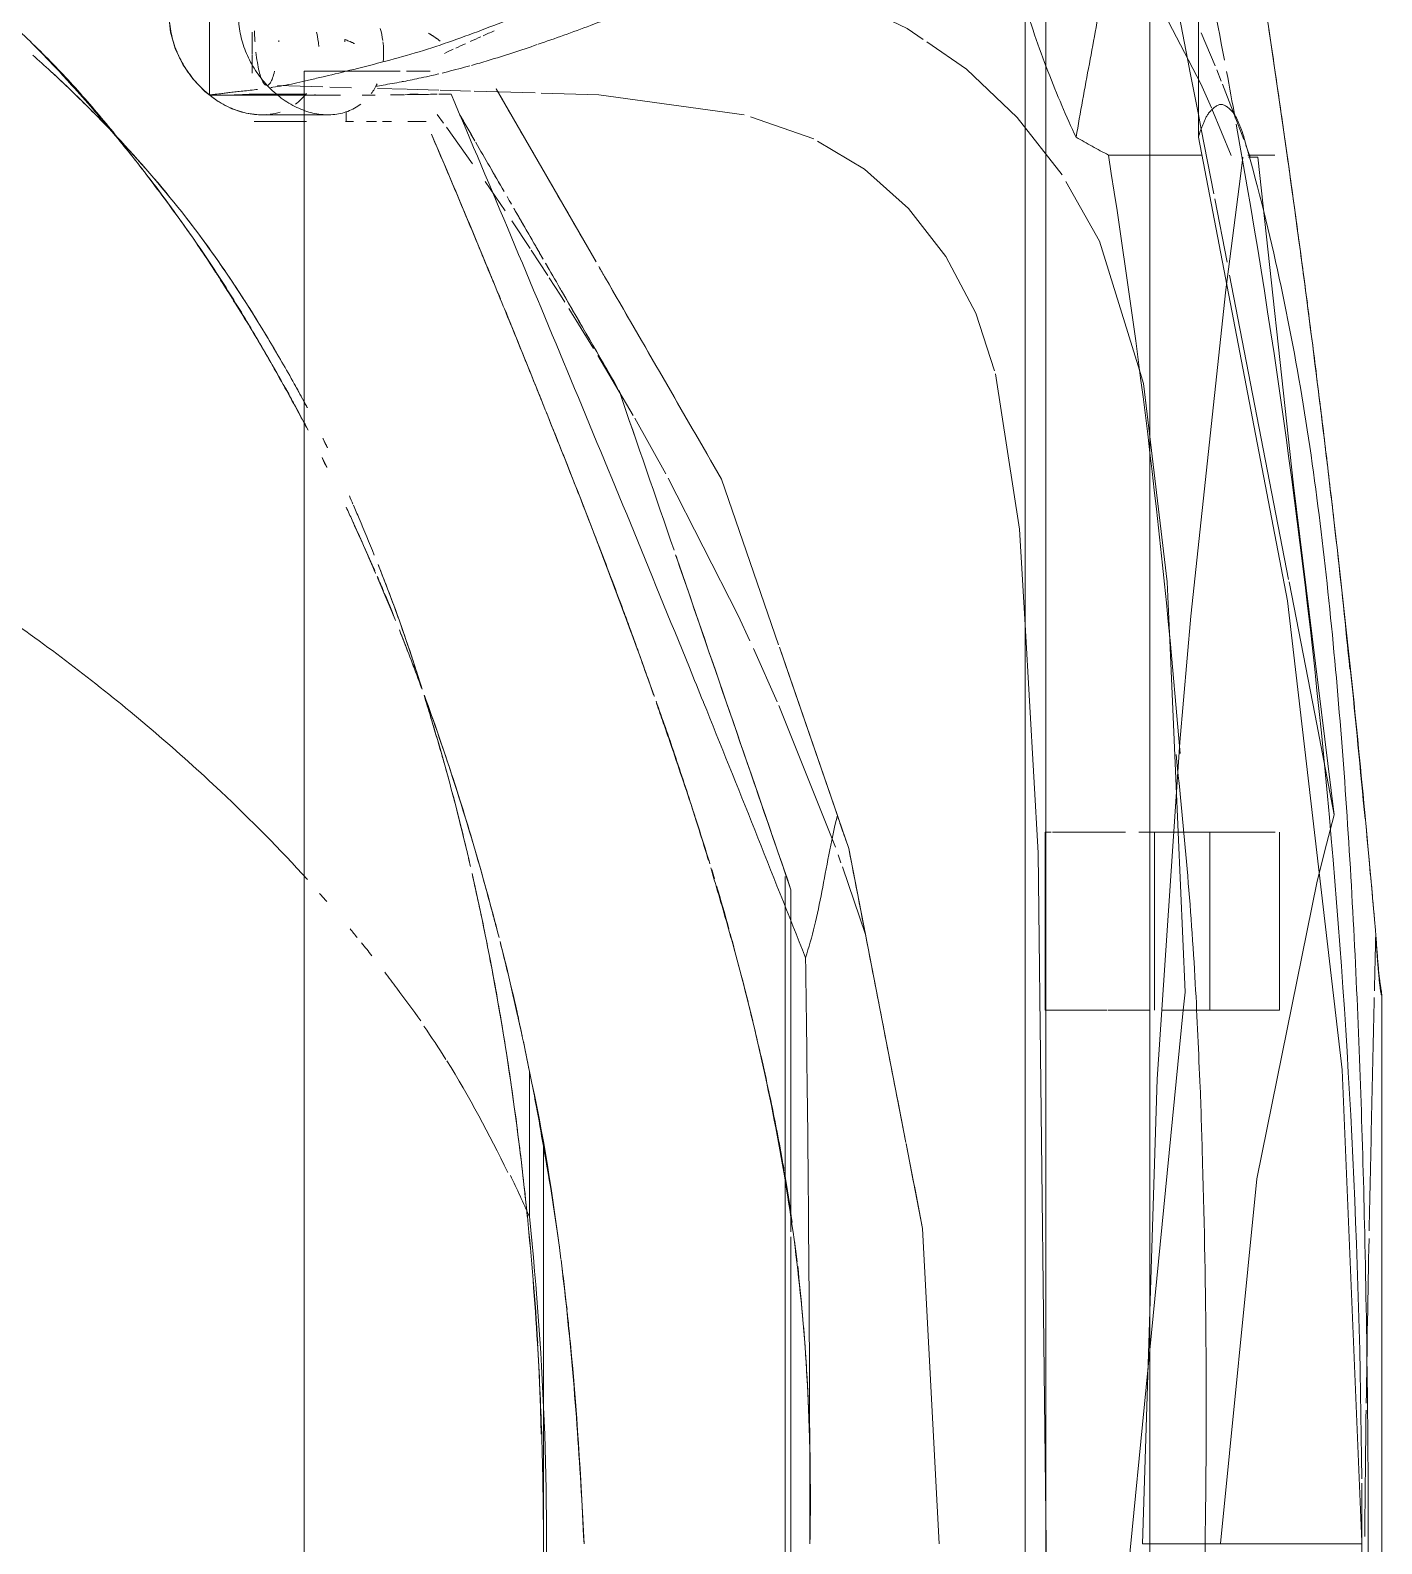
# Model space of a CAD drawing. Header units: inches. Extents: x -326 to 986, y -79 to 1436.
# Drawn here: x 65.45 to 73.04, y 947.75 to 956.26 of the extents above; entities that cross this region are included whole.
import ezdxf

# ---------------------------------------------------------------- set-up
doc = ezdxf.new("R2010")
doc.units = ezdxf.units.IN
doc.header["$LTSCALE"] = 48
doc.header["$MEASUREMENT"] = 0
doc.layers.add('I-FURN', color=47, linetype='Continuous', lineweight=9)

# ---------------------------------------------------------------- blocks, each defined once
blk = doc.blocks.new('Allsteel Seating 19 Work Chair - Allsteel Seating 19 Work Chair-7710503-Level XX  POWER _ SIGNAL NEW')
at = {"layer": 'I-FURN'}
for p, q in [((8.798, -4.753), (8.1453, -4.753)), ((8.143, -4.7922), (8.143, -5.4827)), ((7.9953, -5.0965), (7.9953, -5.0052)), ((7.9953, -5.0052), (7.9953, -5.2995)), ((8.1502, -5.2993), (8.1502, -5.0015)), ((8.37, -4.9935), (8.2682, -4.9935)), ((8.4977, -4.9935), (8.3753, -4.9935)), ((7.9953, -5.2416), (7.9953, -5.1202)), ((8.1974, -5.1357), (8.1903, -5.3896)), ((8.2796, -5.2864), (-8.2796, -5.2864)), ((8.1891, -5.4299), (8.1857, -5.5518)), ((7.9953, -5.5181), (7.9953, -5.5626)), ((8.051, -5.5217), (7.9953, -5.5217)), ((8.4573, -5.5144), (8.4435, -5.5144)), ((7.9953, -5.6927), (7.9953, -5.6351)), ((7.9953, -5.6351), (7.9953, -5.6927)), ((8.1816, -5.6975), (8.177, -5.8603)), ((7.9953, -5.7259), (7.9953, -5.7761)), ((7.9953, -5.7761), (7.9953, -5.7294)), ((7.9953, -5.9708), (7.9953, -5.8676)), ((7.9953, -5.8676), (7.9953, -5.9708)), ((8.177, -5.8637), (8.1719, -6.0428)), ((8.2796, -5.9933), (8.2796, -5.8615)), ((8.1502, -5.9256), (8.1502, -5.8794)), ((8.0354, -6.0334), (7.9858, -6.0695)), ((7.9644, -6.085), (7.7588, -6.2316)), ((8.1717, -6.0503), (8.167, -6.2196)), ((8.1664, -6.2402), (8.1567, -6.5838)), ((8.1787, -6.3653), (7.2065, -6.9267)), ((7.6579, -6.3021), (7.4934, -6.4149)), ((7.4371, -6.453), (7.2815, -6.5566)), ((1.839, -6.5516), (2.6557, -6.5516)), ((0.6139, -6.6301), (-0.6143, -6.6301)), ((2.156, -6.6301), (0.6143, -6.6301)), ((2.235, -6.6301), (2.156, -6.6301)), ((7.2728, -6.5623), (7.1293, -6.6558)), ((7.1174, -6.6635), (7.0189, -6.7265)), ((6.9449, -6.7732), (6.72, -6.9121)), ((7.0189, -6.7265), (6.9811, -6.7504)), ((6.6798, -6.9365), (6.3432, -7.1347)), ((7.1808, -6.9415), (7.1158, -6.979)), ((7.1098, -6.9825), (5.9857, -7.6314)), ((6.3271, -7.1439), (6.0144, -7.3185)), ((5.9906, -7.3314), (5.2177, -7.7247)), ((5.9857, -7.6314), (5.0529, -7.9526)), ((5.9857, -7.6314), (5.0533, -7.9525)), ((5.2177, -7.7247), (5.0769, -7.7908)), ((5.0332, -7.811), (4.7334, -7.9449)), ((8.0219, -7.7941), (7.8988, -8.1504)), ((1.9187, -7.9894), (-1.9193, -7.9894)), ((3.7517, -7.9894), (1.9187, -7.9894)), ((3.6768, -8.0218), (3.7708, -7.9894)), ((4.7135, -7.9535), (3.9154, -8.2716)), ((5.0397, -7.9572), (4.0937, -8.2829)), ((1.7253, -8.0218), (-1.7259, -8.0218)), ((3.6768, -8.0218), (1.7544, -8.0218)), ((3.8052, -8.3113), (3.4252, -8.4406)), ((3.8737, -8.2867), (3.8283, -8.303)), ((3.4252, -8.4406), (2.2551, -8.668)), ((2.2492, -8.6692), (1.7728, -8.7618)), ((1.7728, -8.7618), (0, -8.8555)), ((0, -8.8555), (1.7728, -8.7618)), ((-8.6497, -9.3377), (8.6497, -9.3377)), ((8.3129, -9.4546), (-8.3129, -9.4546)), ((4, -9.4504), (3, -9.4504)), ((3, -9.5162), (3, -9.4504)), ((3, -9.5007), (3, -9.524)), ((3, -9.795), (3, -9.5162)), ((4, -9.4504), (4, -9.4848)), ((4, -9.492), (4, -9.5748)), ((4, -9.524), (4, -9.5007)), ((9.5766, -9.4546), (8.3129, -9.4546)), ((3, -9.5856), (3, -9.6357)), ((4, -9.6357), (4, -9.5699)), ((4, -9.5748), (4, -9.8027)), ((4, -9.7075), (4, -9.6448)), ((3, -9.7173), (3, -9.7971)), ((4, -9.8024), (4, -9.7305)), ((3, -9.9783), (3, -9.8027)), ((3, -9.8431), (3, -9.9027)), ((4, -9.8027), (4, -9.9027)), ((7.8072, -10.3316), (7.8072, -9.8063)), ((3, -9.9114), (3, -10.0414)), ((6.1212, -10.039), (-6.1212, -10.039)), ((0, -9.9971), (0, -10.3494)), ((3, -10.0404), (3, -9.9783)), ((4, -10.0316), (4, -9.9783)), ((4, -9.9783), (4, -10.0663)), ((8.755, -10.039), (6.1212, -10.039)), ((8.2074, -10.325), (8.78, -10.0275)), ((3, -10.0663), (4, -10.0663)), ((3, -10.1089), (3, -10.215)), ((3, -10.3), (3, -10.1089)), ((4, -10.0663), (4, -10.2358)), ((4, -10.1615), (4, -10.0779)), ((5.0364, -10.1526), (4, -10.1979)), ((4, -10.2358), (4, -10.1877)), ((4.5072, -10.2077), (5.214, -10.2695)), ((8.7825, -10.167), (8.2898, -10.2626)), ((3, -10.2338), (3, -10.3)), ((4, -10.2358), (4, -10.7438)), ((4, -10.3773), (4, -10.2358)), ((5.214, -10.2695), (7.05, -10.4668)), ((8.2886, -10.2628), (8.0351, -10.312)), ((0, -11.2317), (0, -10.3494)), ((0, -10.3494), (0, -10.4364)), ((3, -10.3), (3, -10.3773)), ((3, -10.7679), (3, -10.3)), ((3, -10.3773), (3, -10.7679)), ((4, -10.3773), (3, -10.3773)), ((7.9526, -10.328), (7.589, -10.3986)), ((9.083, -10.3121), (7.9083, -10.3121)), ((8.0351, -10.312), (7.9526, -10.328)), ((8.072, -10.3856), (8.2074, -10.325)), ((8.4948, -10.3273), (8.3086, -10.4058)), ((4, -10.7438), (4, -10.4118)), ((7.5605, -10.4041), (7.2058, -10.473)), ((7.8038, -10.4963), (8.0675, -10.3876)), ((8.2055, -10.4477), (8.1336, -10.4762)), ((8.2863, -10.415), (8.2233, -10.4406)), ((7.1327, -10.4872), (5.4211, -10.8194)), ((7.05, -10.4668), (7.6892, -10.5482)), ((7.6892, -10.5482), (7.7949, -10.5623)), ((8.1336, -10.4762), (7.8954, -10.5671)), ((7.8619, -10.5794), (7.7949, -10.6038)), ((7.7949, -10.6469), (7.7949, -10.5932)), ((7.7949, -10.6038), (7.7949, -10.6469)), ((7.8072, -10.7413), (7.8072, -10.5905)), ((4, -10.7679), (3, -10.7679)), ((5.4081, -10.8219), (4.6559, -10.9679)), ((4.6559, -10.9679), (4.0972, -11.0763)), ((3.9328, -11.0326), (3.7252, -10.9796)), ((4.0972, -11.0763), (3.9328, -11.0326)), ((-3.0891, -11.3425), (3.0891, -11.3425))]:
    blk.add_line(p, q, dxfattribs=at)
at = {"layer": 'I-FURN', "flags": 128}
for points in [[(8.0333, -5.0438), (8.0334, -5.0352), (8.0427, -4.9586), (8.0677, -4.8798), (8.1085, -4.8016), (8.1647, -4.727), (8.2349, -4.6597), (8.3164, -4.6032), (8.4055, -4.5607), (8.4979, -4.5344), (8.5889, -4.5253), (8.6741, -4.5332), (8.7376, -4.5516), (8.7804, -4.5717), (8.8366, -4.6116), (8.8789, -4.658)], [(8.0333, -5.0462), (8.0333, -5.0912), (8.0333, -5.2785), (8.0333, -5.4191)], [(8.1558, -6.617), (8.1467, -6.942), (8.0338, -7.7595)], [(3, -10.2273), (-8.2088, -9.1275), (-8.4239, -8.8416), (-8.6057, -8.5002), (-8.7564, -8.0845), (-8.8333, -7.6336)], [(5.0401, -7.9571), (4.952, -7.9874), (3.9089, -8.3466)], [(7.886, -8.1717), (7.7282, -8.4344), (7.506, -8.6827), (7.2364, -8.8923), (6.9191, -9.0605), (6.5935, -9.1669)], [(8.6889, -8.3221), (8.5194, -8.6746), (8.4569, -8.7657)], [(3.9089, -8.3466), (3.6672, -8.3935), (3.4252, -8.4406)], [(8.4435, -8.7852), (8.2902, -9.0083), (8.0192, -9.2939), (7.696, -9.546)], [(6.5778, -9.172), (5.7036, -9.307), (5.1658, -9.3376)], [(5.1655, -9.3377), (3.8843, -9.4107), (-0.4905, -9.462)], [(7.6582, -9.5673), (7.3225, -9.757), (6.6229, -9.9735)], [(0, -9.9971), (2.6126, -10.0808), (4.5072, -10.2077)], [(6.6229, -9.9735), (6.5233, -10.0043), (5.4084, -10.1363), (5.0364, -10.1526)], [(4, -10.1979), (3.1014, -10.2372), (3, -10.2273)], [(7.9083, -10.3121), (5.301, -10.8134), (2.6638, -11.1205), (0.0111, -11.2318)], [(3.7252, -10.9796), (2.0516, -10.6403), (0.0011, -10.4365)], [(4.0972, -11.0763), (5.9518, -10.8476), (7.7949, -10.6469)]]:
    blk.add_lwpolyline(points, dxfattribs=at)
at = {"layer": 'I-FURN'}
for start_param, end_param in [(4.973043, 4.996838), (4.723683, 4.96151), (4.962619, 4.97096), (4.712731, 4.722932)]:
    blk.add_ellipse((0, 11.6548), major_axis=(32.3664, 0), ratio=0.707107, start_param=start_param, end_param=end_param, dxfattribs=at)
for points, knots in [([(-3.7361, -5.3005), (-3.906, -5.146), (-4.3046, -4.7534), (-4.882, -4.0774), (-5.4515, -3.2732), (-5.8639, -2.5659), (-6.1541, -1.9719), (-6.3462, -1.5153), (-6.5068, -1.0491), (-6.6799, -0.4152), (-6.8021, 0.4024), (-6.8214, 1.2316), (-6.7662, 1.8905), (-6.6966, 2.3826), (-6.6003, 2.8695), (-6.3638, 3.8355), (-6.0019, 4.9361), (-5.5148, 5.9937), (-5.2418, 6.5077), (-5.0763, 6.7965), (-4.9457, 7.0084), (-4.8098, 7.2172), (-4.6222, 7.4924), (-4.4209, 7.7562), (-4.202, 8.0047), (-3.9731, 8.2464), (-3.548, 8.6407), (-2.8664, 9.1191), (-1.6589, 9.6826), (-0.3313, 9.9167), (0.9954, 9.8001), (1.9603, 9.5417), (2.8661, 9.1194), (3.5488, 8.6402), (3.9739, 8.2455), (4.2028, 8.0038), (4.4215, 7.7554), (4.6223, 7.4924), (4.8093, 7.2179), (4.9903, 6.9403), (5.2019, 6.5835), (5.5133, 5.9961), (5.8619, 5.2409), (6.1509, 4.4615), (6.3504, 3.8303), (6.4818, 3.3522), (6.6003, 2.8699), (6.6964, 2.3837), (6.766, 1.8914), (6.8214, 1.232), (6.802, 0.403), (6.6805, -0.4133), (6.5063, -1.0504), (6.3448, -1.5189), (6.1539, -1.9727), (5.8653, -2.5628), (5.4539, -3.2695), (4.8839, -4.0754), (4.3042, -4.7529), (3.9052, -5.1484), (3.7339, -5.3037)], [-0.9476418, -0.9476418, -0.9476418, -0.9476418, -0.9318182, -0.9090909, -0.8863636, -0.8636364, -0.8522727, -0.8409091, -0.8295455, -0.8181818, -0.7954545, -0.7727273, -0.7613636, -0.75, -0.7386364, -0.7272727, -0.6818182, -0.6590909, -0.6477273, -0.6420455, -0.6363636, -0.6306818, -0.625, -0.6136364, -0.6079545, -0.6022727, -0.5909091, -0.5681818, -0.5454545, -0.5, -0.4772727, -0.4545455, -0.4318182, -0.4090909, -0.3977273, -0.3920455, -0.3863636, -0.375, -0.3693182, -0.3636364, -0.3522727, -0.3409091, -0.3181818, -0.2954545, -0.2840909, -0.2727273, -0.2613636, -0.25, -0.2386364, -0.2272727, -0.2045455, -0.1818182, -0.1704545, -0.1590909, -0.1477273, -0.1363636, -0.1136364, -0.0909091, -0.0681818, -0.0522578, -0.0522578, -0.0522578, -0.0522578]), ([(6.2771, -5.2977), (6.2974, -5.287), (6.4135, -5.225), (6.624, -5.1085), (6.9066, -4.9445), (7.1834, -4.7708), (7.4069, -4.6152), (7.5819, -4.4855), (7.7561, -4.355), (7.9701, -4.1871), (8.1758, -4.0099), (8.3336, -3.861), (8.4476, -3.7447), (8.5584, -3.6263), (8.703, -3.4683), (8.8764, -3.2662), (9.0703, -3.0116), (9.2175, -2.7838), (9.3258, -2.5941), (9.4285, -2.4041), (9.4993, -2.2592), (9.5438, -2.1615)], [0.1733716, 0.1733716, 0.1733716, 0.1733716, 0.1764706, 0.1911765, 0.2058824, 0.2205882, 0.2352941, 0.2426471, 0.25, 0.2647059, 0.2794118, 0.2867647, 0.2941176, 0.3014706, 0.3088235, 0.3235294, 0.3382353, 0.3529412, 0.3602941, 0.3676471, 0.3822722, 0.3822722, 0.3822722, 0.3822722]), ([(7.9941, -4.1522), (8.0925, -4.0572), (8.219, -3.9279), (8.3387, -3.7939), (8.3679, -3.7603)], [0.30530956, 0.30530956, 0.30530956, 0.30530956, 0.32, 0.32483446, 0.32483446, 0.32483446, 0.32483446]), ([(8.4415, -3.7496), (8.3947, -3.7964), (8.3202, -3.8687), (8.2435, -3.9397), (8.2156, -3.9651)], [0.68829881, 0.68829881, 0.68829881, 0.68829881, 0.69736842, 0.70248745, 0.70248745, 0.70248745, 0.70248745]), ([(8.2789, -3.8601), (8.2168, -3.928), (8.1232, -4.0256), (8.0258, -4.1215), (7.9944, -4.1518)], [0.68, 0.68, 0.68, 0.68, 0.69, 0.69468317, 0.69468317, 0.69468317, 0.69468317]), ([(8.2156, -3.9651), (8.1717, -4.0051), (8.0544, -4.1094), (7.8585, -4.2734), (7.672, -4.4205), (7.5601, -4.5038), (7.526, -4.5288)], [0.70248745, 0.70248745, 0.70248745, 0.70248745, 0.71052632, 0.72368421, 0.73684211, 0.74255806, 0.74255806, 0.74255806, 0.74255806]), ([(6.3861, -5.3032), (6.4314, -5.2793), (6.5585, -5.2102), (6.7647, -5.0905), (7.0839, -4.8939), (7.4651, -4.6264), (7.7873, -4.3485), (7.9586, -4.1865), (7.9941, -4.1522)], [0.23451512, 0.23451512, 0.23451512, 0.23451512, 0.24, 0.25, 0.26, 0.28, 0.3, 0.30530956, 0.30530956, 0.30530956, 0.30530956]), ([(7.9944, -4.1518), (7.9588, -4.1863), (7.7871, -4.349), (7.6072, -4.5039), (7.46, -4.6185)], [0.69468317, 0.69468317, 0.69468317, 0.69468317, 0.7, 0.71999862, 0.71999862, 0.71999862, 0.71999862]), ([(7.4352, -4.5942), (7.4208, -4.6044), (7.3267, -4.6706), (7.2257, -4.738), (7.1385, -4.7942), (7.1333, -4.7976)], [0.7476061, 0.7476061, 0.7476061, 0.7476061, 0.75, 0.76315789, 0.76398736, 0.76398736, 0.76398736, 0.76398736]), ([(7.4599, -4.6186), (7.3311, -4.7189), (7.0655, -4.908), (6.7446, -5.1027), (6.562, -5.2071), (6.5212, -5.2299)], [0.72, 0.72, 0.72, 0.72, 0.7375, 0.755, 0.76, 0.76, 0.76, 0.76]), ([(8.1497, -4.9935), (8.149, -4.9823), (8.1476, -4.9587), (8.1462, -4.9272), (8.1453, -4.9019), (8.1447, -4.883), (8.1443, -4.8676), (8.144, -4.8556), (8.1438, -4.8467), (8.1437, -4.8383), (8.1435, -4.8277), (8.1433, -4.8156), (8.1431, -4.8023), (8.143, -4.7901), (8.1431, -4.7788), (8.1433, -4.7689), (8.1438, -4.7606), (8.1445, -4.7547), (8.1451, -4.753), (8.1453, -4.753), (8.1453, -4.753)], [0, 0, 0, 0, 0.0277778, 0.0555556, 0.0694444, 0.0833333, 0.0972222, 0.1041667, 0.1111111, 0.1180556, 0.125, 0.1388889, 0.1527778, 0.1666667, 0.1805556, 0.1944444, 0.2083333, 0.2222222, 0.2361111, 0.2374304, 0.2374304, 0.2374304, 0.2374304]), ([(8.1455, -4.753), (8.1456, -4.7532), (8.1462, -4.7552), (8.1473, -4.7677), (8.15, -4.7964), (8.1534, -4.828), (8.1559, -4.8459), (8.1572, -4.8555)], [0.24030828, 0.24030828, 0.24030828, 0.24030828, 0.25, 0.27777778, 0.30555556, 0.31944444, 0.33333333, 0.33333333, 0.33333333, 0.33333333]), ([(7.1333, -4.7976), (7.0564, -4.847), (6.8959, -4.9471), (6.6759, -5.0789), (6.5328, -5.1603), (6.4743, -5.1928)], [0.76398736, 0.76398736, 0.76398736, 0.76398736, 0.77631579, 0.78947368, 0.79849232, 0.79849232, 0.79849232, 0.79849232]), ([(8.1572, -4.8555), (8.1585, -4.865), (8.1599, -4.8753), (8.1612, -4.8865), (8.1612, -4.8867)], [0.33333333, 0.33333333, 0.33333333, 0.33333333, 0.34722222, 0.34755437, 0.34755437, 0.34755437, 0.34755437]), ([(8.1612, -4.8867), (8.1625, -4.8974), (8.1662, -4.9322), (8.171, -4.9789), (8.1755, -5.0168), (8.1762, -5.0227)], [0.34755437, 0.34755437, 0.34755437, 0.34755437, 0.36111111, 0.38888889, 0.39396082, 0.39396082, 0.39396082, 0.39396082]), ([(8.3858, -5.0145), (8.3654, -5.0168), (8.3266, -5.0221), (8.2938, -5.0287), (8.2791, -5.0323)], [-0.8227067, -0.8227067, -0.8227067, -0.8227067, -0.7647059, -0.7058824, -0.7058824, -0.7058824, -0.7058824]), ([(8.1863, -5.098), (8.1869, -5.1017), (8.1903, -5.1243), (8.1974, -5.1675), (8.2055, -5.2082), (8.21, -5.2291)], [0.41388141, 0.41388141, 0.41388141, 0.41388141, 0.41666667, 0.43055556, 0.44444444, 0.44444444, 0.44444444, 0.44444444]), ([(6.4743, -5.1928), (6.4474, -5.2077), (6.3763, -5.2466), (6.3047, -5.2845), (6.26, -5.3076)], [0.79849232, 0.79849232, 0.79849232, 0.79849232, 0.80263158, 0.80941838, 0.80941838, 0.80941838, 0.80941838]), ([(6.5212, -5.2299), (6.4906, -5.247), (6.4457, -5.2717), (6.4005, -5.2958), (6.3862, -5.3034)], [0.760000108, 0.760000108, 0.760000108, 0.760000108, 0.76375, 0.765485107, 0.765485107, 0.765485107, 0.765485107]), ([(8.21, -5.2291), (8.2145, -5.2499), (8.2242, -5.2926), (8.2458, -5.3867), (8.2772, -5.5184), (8.3219, -5.6959), (8.3729, -5.8855), (8.4323, -6.0736), (8.5, -6.2587), (8.5605, -6.4144), (8.6102, -6.5432), (8.6476, -6.644), (8.6856, -6.7472), (8.7381, -6.8836), (8.806, -7.0541), (8.8759, -7.2247), (8.9322, -7.3629), (8.9744, -7.4682), (9.0168, -7.574), (9.0739, -7.7129), (9.1462, -7.8843), (9.234, -8.0876), (9.3224, -8.2912), (9.4113, -8.4944), (9.5303, -8.7579), (9.6206, -8.9475), (9.6811, -9.0687)], [0.4444444, 0.4444444, 0.4444444, 0.4444444, 0.4583333, 0.4722222, 0.5, 0.5277778, 0.5555556, 0.5833333, 0.6111111, 0.6388889, 0.6527778, 0.6666667, 0.6805556, 0.6944444, 0.7222222, 0.75, 0.7638889, 0.7777778, 0.7916667, 0.8055556, 0.8333333, 0.8611111, 0.8888889, 0.9166667, 0.9444444, 0.9994982, 0.9994982, 0.9994982, 0.9994982]), ([(8.1454, -5.3496), (8.1457, -5.3478), (8.1461, -5.3454), (8.1467, -5.3448), (8.147, -5.345)], [0.25, 0.25, 0.25, 0.25, 0.26041667, 0.27008173, 0.27008173, 0.27008173, 0.27008173]), ([(8.2796, -5.3107), (8.2796, -5.311), (8.2796, -5.3147), (8.2796, -5.32), (8.2796, -5.326)], [0.97309243, 0.97309243, 0.97309243, 0.97309243, 0.97558161, 1.00009143, 1.00009143, 1.00009143, 1.00009143]), ([(8.2796, -5.3436), (8.2796, -5.3419), (8.2796, -5.3353), (8.2796, -5.3289), (8.2796, -5.3244)], [0.70310245, 0.70310245, 0.70310245, 0.70310245, 0.70977468, 0.73010145, 0.73010145, 0.73010145, 0.73010145]), ([(6.2145, -5.3905), (6.2133, -5.3911), (6.1957, -5.3997), (6.1782, -5.4082), (6.1617, -5.4161)], [0.77235716, 0.77235716, 0.77235716, 0.77235716, 0.7725, 0.774450254, 0.774450254, 0.774450254, 0.774450254]), ([(8.2796, -5.4123), (8.2796, -5.4123), (8.2796, -5.4144), (8.2796, -5.4208), (8.2796, -5.4254)], [-0.86059364, -0.86059364, -0.86059364, -0.86059364, -0.82315976, -0.78317341, -0.78317341, -0.78317341, -0.78317341]), ([(8.2796, -5.4192), (8.2796, -5.4158), (8.2796, -5.4131), (8.2796, -5.4124), (8.2796, -5.4124)], [-0.91899686, -0.91899686, -0.91899686, -0.91899686, -0.87460724, -0.86466748, -0.86466748, -0.86466748, -0.86466748]), ([(8.2796, -5.4267), (8.2796, -5.4245), (8.2796, -5.4219), (8.2796, -5.4197), (8.2796, -5.4192)], [-0.94616155, -0.94616155, -0.94616155, -0.94616155, -0.92605473, -0.91899686, -0.91899686, -0.91899686, -0.91899686]), ([(8.2796, -5.4254), (8.2796, -5.4268), (8.2796, -5.4336), (8.2796, -5.4428), (8.2796, -5.4516)], [-0.78317341, -0.78317341, -0.78317341, -0.78317341, -0.77171227, -0.72884404, -0.72884404, -0.72884404, -0.72884404]), ([(8.2796, -5.4493), (8.2796, -5.4453), (8.2796, -5.4411), (8.2796, -5.4373), (8.2796, -5.4367)], [-1.00049092, -1.00049092, -1.00049092, -1.00049092, -0.97750221, -0.97332623, -0.97332623, -0.97332623, -0.97332623]), ([(5.736, -5.5639), (5.7422, -5.5611), (5.7725, -5.5473), (5.8028, -5.5333), (5.8269, -5.522)], [0.146144386, 0.146144386, 0.146144386, 0.146144386, 0.147058824, 0.150661083, 0.150661083, 0.150661083, 0.150661083]), ([(8.2796, -5.4516), (8.2796, -5.4534), (8.2796, -5.4592), (8.2796, -5.4656), (8.2796, -5.4704)], [-0.72884404, -0.72884404, -0.72884404, -0.72884404, -0.72026479, -0.70167935, -0.70167935, -0.70167935, -0.70167935]), ([(8.2796, -5.4867), (8.2796, -5.479), (8.2796, -5.472), (8.2796, -5.4658), (8.2796, -5.4655)], [-1.0548203, -1.0548203, -1.0548203, -1.0548203, -1.0289497, -1.02765561, -1.02765561, -1.02765561, -1.02765561]), ([(8.2796, -5.5144), (8.2796, -5.5138), (8.2796, -5.5034), (8.2796, -5.4943), (8.2796, -5.4867)], [-1.08198499, -1.08198499, -1.08198499, -1.08198499, -1.08039718, -1.0548203, -1.0548203, -1.0548203, -1.0548203]), ([(8.2796, -5.4934), (8.2796, -5.4952), (8.2796, -5.5038), (8.2796, -5.5132), (8.2796, -5.5212)], [-0.67451466, -0.67451466, -0.67451466, -0.67451466, -0.6688173, -0.64734997, -0.64734997, -0.64734997, -0.64734997]), ([(5.456, -5.6876), (5.4562, -5.6875), (5.5493, -5.6476), (5.6419, -5.6068), (5.7338, -5.5649)], [0.13231484, 0.13231484, 0.13231484, 0.13231484, 0.13235294, 0.14603392, 0.14603392, 0.14603392, 0.14603392]), ([(5.8385, -5.5625), (5.8137, -5.5731), (5.7206, -5.6129), (5.6271, -5.6516), (5.5582, -5.6795)], [0.78711644, 0.78711644, 0.78711644, 0.78711644, 0.79, 0.79795787, 0.79795787, 0.79795787, 0.79795787]), ([(5.5583, -5.6796), (5.6271, -5.6517), (5.7206, -5.6129), (5.8137, -5.5731), (5.8385, -5.5625)], [0.20204297, 0.20204297, 0.20204297, 0.20204297, 0.21, 0.2128842, 0.2128842, 0.2128842, 0.2128842]), ([(8.1445, -5.6847), (8.1444, -5.6792), (8.1441, -5.6538), (8.1439, -5.6299), (8.1437, -5.6118)], [0.0994206, 0.0994206, 0.0994206, 0.0994206, 0.10416667, 0.12175149, 0.12175149, 0.12175149, 0.12175149]), ([(8.2796, -5.5544), (8.2796, -5.5556), (8.2796, -5.5678), (8.2796, -5.5809), (8.2796, -5.5936)], [-0.62018528, -0.62018528, -0.62018528, -0.62018528, -0.61736982, -0.59302059, -0.59302059, -0.59302059, -0.59302059]), ([(8.4338, -5.5682), (8.4353, -5.565), (8.4407, -5.5529), (8.4447, -5.5437), (8.4475, -5.5373)], [-0.1936073, -0.1936073, -0.1936073, -0.1936073, -0.1666667, -0.0908544, -0.0908544, -0.0908544, -0.0908544]), ([(8.4478, -5.5368), (8.4441, -5.5453), (8.4396, -5.5554), (8.435, -5.5658), (8.4344, -5.5671)], [-0.62834497, -0.62834497, -0.62834497, -0.62834497, -0.58333333, -0.57671843, -0.57671843, -0.57671843, -0.57671843]), ([(5.5051, -5.7008), (5.4402, -5.7268), (5.2229, -5.8116), (4.9891, -5.8905), (4.8206, -5.9435), (4.8077, -5.9475)], [0.80000099, 0.80000099, 0.80000099, 0.80000099, 0.8075, 0.825, 0.82644225, 0.82644225, 0.82644225, 0.82644225]), ([(8.1937, -5.687), (8.1959, -5.7009), (8.2033, -5.7464), (8.2127, -5.7997), (8.2202, -5.8389), (8.2209, -5.8423)], [0.42782507, 0.42782507, 0.42782507, 0.42782507, 0.4375, 0.45833333, 0.4602775, 0.4602775, 0.4602775, 0.4602775]), ([(8.2796, -5.6945), (8.2796, -5.711), (8.2796, -5.7308), (8.2796, -5.7519), (8.2796, -5.7543)], [-0.53795469, -0.53795469, -0.53795469, -0.53795469, -0.51447485, -0.51152653, -0.51152653, -0.51152653, -0.51152653]), ([(3.2132, -5.7382), (3.1832, -5.7611), (3.0925, -5.8291), (3.0015, -5.8968), (2.9398, -5.9405)], [-0.036691635, -0.036691635, -0.036691635, -0.036691635, -0.034090909, -0.028894462, -0.028894462, -0.028894462, -0.028894462]), ([(4.8077, -5.9475), (4.865, -5.9295), (5.0111, -5.8827), (5.2444, -5.8025), (5.4185, -5.7355), (5.5052, -5.7009)], [0.17355886, 0.17355886, 0.17355886, 0.17355886, 0.18, 0.19, 0.2, 0.2, 0.2, 0.2]), ([(5.3447, -5.7361), (5.2967, -5.7564), (5.2452, -5.7776), (5.1937, -5.7984), (5.1905, -5.7997)], [0.854816561, 0.854816561, 0.854816561, 0.854816561, 0.861842105, 0.862308416, 0.862308416, 0.862308416, 0.862308416]), ([(8.1467, -5.8473), (8.1465, -5.8394), (8.1462, -5.8128), (8.1458, -5.7873), (8.1456, -5.7699)], [0.05678173, 0.05678173, 0.05678173, 0.05678173, 0.0625, 0.0760828, 0.0760828, 0.0760828, 0.0760828]), ([(8.3346, -5.73), (8.3613, -5.7327), (8.3976, -5.7332), (8.4345, -5.7295), (8.4434, -5.7283)], [-0.77409164, -0.77409164, -0.77409164, -0.77409164, -0.71428571, -0.69558186, -0.69558186, -0.69558186, -0.69558186]), ([(4.8037, -5.9489), (4.82, -5.9429), (4.9254, -5.9039), (5.0301, -5.8632), (5.1183, -5.8279)], [0.10059572, 0.10059572, 0.10059572, 0.10059572, 0.10294118, 0.11580329, 0.11580329, 0.11580329, 0.11580329]), ([(8.1492, -6.0334), (8.1491, -6.0249), (8.1486, -5.9831), (8.1477, -5.9214), (8.147, -5.8712), (8.1467, -5.8514)], [0.01558678, 0.01558678, 0.01558678, 0.01558678, 0.02083333, 0.04166667, 0.05580109, 0.05580109, 0.05580109, 0.05580109]), ([(8.2212, -5.844), (8.2274, -5.8761), (8.238, -5.9282), (8.253, -5.9957), (8.2607, -6.0289), (8.264, -6.0426)], [0.46060085, 0.46060085, 0.46060085, 0.46060085, 0.47916667, 0.48958333, 0.49672254, 0.49672254, 0.49672254, 0.49672254]), ([(3.4085, -6.3812), (3.5811, -6.3369), (3.9625, -6.2313), (4.4147, -6.0874), (4.6941, -5.9889), (4.7681, -5.9619)], [0.03473167, 0.03473167, 0.03473167, 0.03473167, 0.05882353, 0.08823529, 0.09888772, 0.09888772, 0.09888772, 0.09888772]), ([(3.8083, -6.2203), (3.8398, -6.213), (4.053, -6.1631), (4.3347, -6.0897), (4.5828, -6.0164), (4.6517, -5.9956)], [0.1365394, 0.1365394, 0.1365394, 0.1365394, 0.14, 0.16, 0.16772676, 0.16772676, 0.16772676, 0.16772676]), ([(4.7345, -5.973), (4.6839, -5.9912), (4.5642, -6.0339), (4.3804, -6.0973), (4.2467, -6.1407), (4.1826, -6.161)], [0.88420719, 0.88420719, 0.88420719, 0.88420719, 0.89144737, 0.90131579, 0.91036887, 0.91036887, 0.91036887, 0.91036887]), ([(4.6516, -5.9955), (4.6385, -5.9994), (4.5695, -6.0202), (4.5004, -6.0406), (4.4444, -6.0567)], [0.83227862, 0.83227862, 0.83227862, 0.83227862, 0.83375, 0.84, 0.84, 0.84, 0.84]), ([(4.6517, -5.9956), (4.672, -5.9894), (4.7115, -5.9774), (4.7509, -5.9652), (4.7701, -5.9592)], [0.167726758, 0.167726758, 0.167726758, 0.167726758, 0.17, 0.172150814, 0.172150814, 0.172150814, 0.172150814]), ([(6.9981, -6.3891), (7.0628, -6.3626), (7.3697, -6.2364), (7.6794, -6.1057), (7.925, -6.0008)], [0.8755435, 0.8755435, 0.8755435, 0.8755435, 0.9, 0.9912949, 0.9912949, 0.9912949, 0.9912949]), ([(8.4927, -5.9843), (8.483, -5.9996), (8.4723, -6.0159), (8.4615, -6.0323), (8.4611, -6.0329)], [0.78119792, 0.78119792, 0.78119792, 0.78119792, 0.8125, 0.81358358, 0.81358358, 0.81358358, 0.81358358]), ([(4.4444, -6.0567), (4.422, -6.0632), (4.2425, -6.1143), (4.0304, -6.1686), (3.8398, -6.2129), (3.8083, -6.2202)], [0.84000127, 0.84000127, 0.84000127, 0.84000127, 0.8425, 0.86, 0.86346177, 0.86346177, 0.86346177, 0.86346177]), ([(4.7311, -7.5298), (4.7961, -7.5035), (5.4031, -7.2575), (6.5469, -6.7859), (7.6175, -6.3372), (8.1502, -6.1113)], [0.293396, 0.293396, 0.293396, 0.293396, 0.3333333, 0.6666667, 1, 1, 1, 1]), ([(8.2685, -6.0614), (8.2734, -6.0815), (8.2835, -6.1223), (8.2973, -6.1745), (8.306, -6.2062), (8.3088, -6.2162)], [0.5, 0.5, 0.5, 0.5, 0.51041667, 0.52083333, 0.52556449, 0.52556449, 0.52556449, 0.52556449]), ([(4.1825, -6.1608), (4.1068, -6.1847), (4.0199, -6.2111), (3.9326, -6.2366), (3.9216, -6.2398)], [0.91036887, 0.91036887, 0.91036887, 0.91036887, 0.92105263, 0.92259979, 0.92259979, 0.92259979, 0.92259979]), ([(7.627, -6.1269), (7.5264, -6.1692), (7.3158, -6.2574), (6.9996, -6.388), (6.7842, -6.4757), (6.6784, -6.5186)], [0.0456912, 0.0456912, 0.0456912, 0.0456912, 0.0833333, 0.125, 0.1660965, 0.1660965, 0.1660965, 0.1660965]), ([(1.8402, -6.5399), (1.976, -6.5263), (2.4841, -6.4694), (3.1275, -6.3669), (3.6306, -6.2607), (3.7676, -6.2296)], [0.06543631, 0.06543631, 0.06543631, 0.06543631, 0.08, 0.12, 0.13504891, 0.13504891, 0.13504891, 0.13504891]), ([(3.7676, -6.2294), (3.6533, -6.2553), (3.5158, -6.2846), (3.378, -6.3122), (3.3551, -6.3168)], [0.86495225, 0.86495225, 0.86495225, 0.86495225, 0.8775, 0.88, 0.88, 0.88, 0.88]), ([(8.3114, -6.2254), (8.32, -6.2564), (8.3422, -6.3328), (8.3813, -6.457), (8.4125, -6.5495), (8.4283, -6.5956)], [0.52702769, 0.52702769, 0.52702769, 0.52702769, 0.54166667, 0.5625, 0.58268359, 0.58268359, 0.58268359, 0.58268359]), ([(8.4718, -6.2778), (8.4635, -6.2593), (8.4549, -6.2402), (8.4463, -6.2212), (8.446, -6.2206)], [-0.19145377, -0.19145377, -0.19145377, -0.19145377, -0.16666667, -0.16584802, -0.16584802, -0.16584802, -0.16584802]), ([(3.3551, -6.3168), (3.2176, -6.3441), (2.919, -6.3993), (2.5487, -6.4552), (2.3166, -6.4851), (2.2469, -6.4937)], [0.8800011, 0.8800011, 0.8800011, 0.8800011, 0.895, 0.9125, 0.92, 0.92, 0.92, 0.92]), ([(3.6779, -6.3086), (3.6289, -6.3221), (3.5548, -6.3418), (3.4806, -6.3616), (3.4557, -6.3682)], [0.93394955, 0.93394955, 0.93394955, 0.93394955, 0.94078947, 0.94425659, 0.94425659, 0.94425659, 0.94425659]), ([(3.3739, -6.389), (3.2837, -6.412), (3.1499, -6.4459), (3.0147, -6.4752), (2.9706, -6.4843)], [0.94803419, 0.94803419, 0.94803419, 0.94803419, 0.96052632, 0.96655916, 0.96655916, 0.96655916, 0.96655916]), ([(7.2227, -6.6286), (7.2526, -6.6113), (7.3489, -6.5557), (7.4449, -6.5003), (7.509, -6.4633)], [-0.5555227, -0.5555227, -0.5555227, -0.5555227, -0.5, -0.3757355, -0.3757355, -0.3757355, -0.3757355]), ([(0.6155, -6.6206), (0.7861, -6.6151), (1.1946, -6.596), (1.6021, -6.5637), (1.839, -6.54)], [0.0218228, 0.0218228, 0.0218228, 0.0218228, 0.04, 0.06539449, 0.06539449, 0.06539449, 0.06539449]), ([(2.2469, -6.4942), (2.1541, -6.5058), (2.0186, -6.5214), (1.8829, -6.5363), (1.8404, -6.5409)], [0.92000076, 0.92000076, 0.92000076, 0.92000076, 0.93, 0.93456431, 0.93456431, 0.93456431, 0.93456431]), ([(6.674, -6.5204), (6.5668, -6.5638), (6.3548, -6.6493), (6.0433, -6.7737), (5.7324, -6.8954), (5.416, -7.0149), (5.0931, -7.1347), (4.8754, -7.2143), (4.7654, -7.2536), (4.7643, -7.2541)], [0.1666667, 0.1666667, 0.1666667, 0.1666667, 0.2083333, 0.25, 0.2916667, 0.3333333, 0.375, 0.4166667, 0.4171006, 0.4171006, 0.4171006, 0.4171006]), ([(1.1269, -6.597), (1.08, -6.5998), (0.9097, -6.6097), (0.739, -6.6146), (0.6152, -6.6173)], [0.96000037, 0.96000037, 0.96000037, 0.96000037, 0.965, 0.9781774, 0.9781774, 0.9781774, 0.9781774]), ([(8.4299, -6.6), (8.4463, -6.6476), (8.4801, -6.744), (8.5306, -6.8813), (8.564, -6.9691), (8.5785, -7.0064)], [0.58333333, 0.58333333, 0.58333333, 0.58333333, 0.60416667, 0.625, 0.64045459, 0.64045459, 0.64045459, 0.64045459]), ([(0, -6.8586), (0.4475, -6.837), (0.9685, -6.8013), (1.4861, -6.7426), (1.5615, -6.7335)], [0, 0, 0, 0, 0.5, 0.5853103, 0.5853103, 0.5853103, 0.5853103]), ([(1.24, -6.7705), (1.2016, -6.7745), (0.791, -6.8154), (0.3774, -6.8419), (0, -6.8586)], [0.4484484, 0.4484484, 0.4484484, 0.4484484, 0.5, 1, 1, 1, 1]), ([(5.1512, -7.1147), (5.1831, -7.1031), (5.343, -7.0443), (5.6383, -6.932), (5.904, -6.8277), (6.0419, -6.7731)], [0.6375579, 0.6375579, 0.6375579, 0.6375579, 0.65, 0.7, 0.7534853, 0.7534853, 0.7534853, 0.7534853]), ([(4.7727, -7.2499), (4.8025, -7.2394), (4.9289, -7.195), (5.055, -7.1498), (5.1512, -7.1147)], [0.58844755, 0.58844755, 0.58844755, 0.58844755, 0.6, 0.63755785, 0.63755785, 0.63755785, 0.63755785]), ([(3.8217, -7.5667), (3.9112, -7.5392), (4.1296, -7.4698), (4.3937, -7.3808), (4.5693, -7.3205), (4.6161, -7.3044)], [0.4654861, 0.4654861, 0.4654861, 0.4654861, 0.5, 0.55, 0.5681726, 0.5681726, 0.5681726, 0.5681726]), ([(4.7362, -7.2641), (4.6378, -7.2992), (4.4296, -7.372), (4.1314, -7.4693), (3.9305, -7.5314), (3.8405, -7.5586)], [0.420682, 0.420682, 0.420682, 0.420682, 0.4583333, 0.5, 0.5334617, 0.5334617, 0.5334617, 0.5334617]), ([(3.7708, -7.9894), (4.0739, -7.8851), (4.6702, -7.6797), (5.2667, -7.4744), (5.559, -7.3737)], [-1, -1, -1, -1, -0.6666667, -0.3429696, -0.3429696, -0.3429696, -0.3429696]), ([(3.8003, -7.5707), (3.7916, -7.5733), (3.6707, -7.6096), (3.4362, -7.6782), (3.0963, -7.77), (2.644, -7.8775), (2.0898, -7.9882), (1.4154, -8.0821), (0.7158, -8.1297), (0.2405, -8.1335), (0, -8.1282)], [0.5384449, 0.5384449, 0.5384449, 0.5384449, 0.5416667, 0.5833333, 0.625, 0.6666667, 0.75, 0.8333333, 0.9166667, 1, 1, 1, 1]), ([(3.0856, -7.7703), (3.1601, -7.7517), (3.2755, -7.722), (3.3905, -7.6911), (3.4312, -7.6799)], [0.37175731, 0.37175731, 0.37175731, 0.37175731, 0.4, 0.4155663, 0.4155663, 0.4155663, 0.4155663]), ([(2.1595, -7.9729), (2.2788, -7.9517), (2.5313, -7.9019), (2.8387, -7.8312), (3.0282, -7.7847), (3.0856, -7.7703)], [0.2558111, 0.2558111, 0.2558111, 0.2558111, 0.3, 0.35, 0.3717573, 0.3717573, 0.3717573, 0.3717573]), ([(2.0983, -7.9836), (2.103, -7.9828), (2.1234, -7.9793), (2.1438, -7.9757), (2.1595, -7.9729)], [0.248267268, 0.248267268, 0.248267268, 0.248267268, 0.25, 0.255811075, 0.255811075, 0.255811075, 0.255811075]), ([(0, -8.1282), (0.2919, -8.1343), (0.7237, -8.1282), (1.239, -8.0926), (1.4699, -8.0698), (1.5611, -8.0596)], [0, 0, 0, 0, 0.1, 0.15, 0.1829048, 0.1829048, 0.1829048, 0.1829048]), ([(2.491, -8.6222), (2.6107, -8.5989), (2.8503, -8.5523), (3.3268, -8.4597), (3.6772, -8.3916), (3.9089, -8.3466)], [-0.6666667, -0.6666667, -0.6666667, -0.6666667, -0.5, -0.3333333, 0, 0, 0, 0]), ([(9.6828, -9.072), (9.3287, -9.1433), (8.8345, -9.268), (8.2695, -9.465), (8.0219, -9.5699), (7.9073, -9.6243)], [-1, -1, -1, -1, -0.5, -0.25, 0, 0, 0, 0]), ([(2.5652, -10.3213), (2.7599, -10.3137), (3.3877, -10.2879), (4.0094, -10.2322), (4.4367, -10.1867)], [0.325668, 0.325668, 0.325668, 0.325668, 0.4, 0.5652484, 0.5652484, 0.5652484, 0.5652484]), ([(7.908, -10.312), (7.9205, -10.3155), (7.9391, -10.3214), (7.9602, -10.3294), (7.9721, -10.3343), (7.9809, -10.3382), (7.9898, -10.3421), (8.0019, -10.3474), (8.0171, -10.3543), (8.0314, -10.3621), (8.0413, -10.3689), (8.0475, -10.3738), (8.0544, -10.3802), (8.0625, -10.388), (8.0709, -10.3972), (8.0799, -10.4083), (8.0871, -10.4199), (8.0912, -10.4314), (8.0923, -10.4397), (8.0912, -10.448), (8.0871, -10.4596), (8.0799, -10.4714), (8.0709, -10.4826), (8.0637, -10.4906), (8.0569, -10.4975), (8.0509, -10.5032), (8.044, -10.5094), (8.0329, -10.5173), (8.0172, -10.5259), (8.0021, -10.5327), (7.99, -10.538), (7.9811, -10.5419), (7.9723, -10.5458), (7.9603, -10.5507), (7.9452, -10.5564), (7.9268, -10.5626), (7.9143, -10.5664), (7.908, -10.5681)], [0, 0, 0, 0, 0.083333, 0.125, 0.145833, 0.166667, 0.1875, 0.208333, 0.25, 0.291667, 0.3125, 0.328125, 0.34375, 0.375, 0.395833, 0.416667, 0.458333, 0.479167, 0.5, 0.520833, 0.541667, 0.583333, 0.604167, 0.625, 0.645833, 0.661458, 0.677083, 0.708333, 0.75, 0.791667, 0.8125, 0.833333, 0.854167, 0.875, 0.916667, 0.958333, 1, 1, 1, 1]), ([(7.908, -10.5681), (7.4136, -10.7091), (6.6637, -10.8729), (5.6413, -11.0126), (4.8678, -11.0907), (4.0916, -11.1508), (3.0515, -11.209), (2.2693, -11.2356), (1.746, -11.2471)], [0, 0, 0, 0, 0.25, 0.375, 0.5, 0.625, 0.75, 1, 1, 1, 1]), ([(3.1043, -11.337), (3.1029, -11.3372), (3.1003, -11.3376), (3.0957, -11.3385), (3.0894, -11.3399), (3.0832, -11.3422), (3.0892, -11.3429), (3.105, -11.3411), (3.121, -11.3387), (3.137, -11.3361), (3.1494, -11.3341), (3.1568, -11.333), (3.1642, -11.3319), (3.1743, -11.3304), (3.193, -11.3282), (3.231, -11.3243), (3.2972, -11.3189), (3.3702, -11.3138), (3.4201, -11.3101), (3.4476, -11.3078), (3.4642, -11.3063), (3.4772, -11.3051), (3.4903, -11.3039), (3.5132, -11.3018), (3.5462, -11.2988), (3.586, -11.2952), (3.6394, -11.2906), (3.7066, -11.2847), (3.7871, -11.2774), (3.8677, -11.2698), (3.9756, -11.2597), (4.0569, -11.2521), (4.1113, -11.2471)], [0.2, 0.2, 0.2, 0.2, 0.20625, 0.2125, 0.225, 0.25, 0.3, 0.325, 0.35, 0.375, 0.3875, 0.39375, 0.4, 0.4125, 0.425, 0.45, 0.5, 0.55, 0.575, 0.5875, 0.6, 0.60625, 0.6125, 0.625, 0.65, 0.675, 0.7, 0.75, 0.8, 0.85, 0.9, 1, 1, 1, 1]), ([(3.4295, -11.3093), (3.3864, -11.3116), (3.3083, -11.3164), (3.2305, -11.3226), (3.1803, -11.3275), (3.1486, -11.331), (3.1273, -11.3337), (3.1149, -11.3354), (3.1086, -11.3363), (3.1057, -11.3368), (3.1043, -11.337)], [0, 0, 0, 0, 0.05, 0.1, 0.125, 0.15, 0.175, 0.1875, 0.19375, 0.2, 0.2, 0.2, 0.2])]:
    blk.add_open_spline(points, degree=3, knots=knots, dxfattribs=at)
for points in [[(8.3679, -3.7603), (8.3386, -3.7939), (8.309, -3.8271), (8.279, -3.86)], [(7.526, -4.5288), (7.4983, -4.5491), (7.4703, -4.5692), (7.4423, -4.5892)], [(8.0345, -5.0751), (8.0321, -5.0451), (8.0348, -4.9829), (8.0617, -4.888), (8.1097, -4.796), (8.1767, -4.7118), (8.2592, -4.6394), (8.353, -4.5825), (8.4535, -4.5439), (8.5557, -4.5257), (8.6543, -4.5287), (8.7445, -4.5527), (8.8218, -4.5966), (8.8621, -4.6376), (8.8789, -4.6606)], [(8.8789, -5.0453), (8.8621, -5.023), (8.8218, -4.9833), (8.7445, -4.9407), (8.6543, -4.9175), (8.5557, -4.9146), (8.4535, -4.9322), (8.353, -4.9696), (8.2592, -5.0247), (8.1767, -5.0949), (8.1097, -5.1766), (8.0617, -5.2657), (8.0348, -5.3577), (8.0307, -5.4481), (8.0493, -5.5323), (8.0763, -5.5815), (8.0932, -5.6037)], [(8.1502, -5.0015), (8.1501, -4.9993), (8.15, -4.9956), (8.1498, -4.9939), (8.1497, -4.9935)], [(8.4521, -5.0084), (8.4491, -5.0086), (8.4461, -5.0088), (8.4432, -5.0091)], [(8.5065, -5.0054), (8.488, -5.0061), (8.4698, -5.0072), (8.4521, -5.0084)], [(8.0491, -5.1499), (8.0434, -5.1323), (8.0393, -5.114), (8.0367, -5.0951)], [(8.2008, -5.0691), (8.1985, -5.0736), (8.1985, -5.078), (8.2008, -5.0825)], [(8.2142, -5.056), (8.2075, -5.0603), (8.203, -5.0647), (8.2008, -5.0691)], [(8.2008, -5.0825), (8.203, -5.0869), (8.2075, -5.0913), (8.2142, -5.0956)], [(8.2406, -5.0436), (8.2297, -5.0476), (8.2209, -5.0517), (8.2142, -5.056)], [(8.2142, -5.0956), (8.2209, -5.0999), (8.2297, -5.104), (8.2406, -5.108)], [(8.2791, -5.0323), (8.2644, -5.0358), (8.2515, -5.0396), (8.2406, -5.0436)], [(8.2406, -5.108), (8.2515, -5.112), (8.2644, -5.1158), (8.2791, -5.1194)], [(8.4432, -5.1425), (8.4461, -5.1428), (8.4491, -5.143), (8.4521, -5.1432)], [(8.1531, -5.2977), (8.1301, -5.2802), (8.11, -5.2596), (8.0932, -5.2367)], [(8.2796, -5.2874), (8.2796, -5.2867), (8.2796, -5.2861), (8.2796, -5.2856)], [(8.2796, -5.2864), (8.2796, -5.2866), (8.2796, -5.2868), (8.2796, -5.2874)], [(8.2796, -5.2916), (8.2796, -5.2897), (8.2796, -5.2879), (8.2796, -5.2864)], [(8.2796, -5.2884), (8.2796, -5.2907), (8.2796, -5.293), (8.2796, -5.2987)], [(8.2796, -5.3103), (8.2796, -5.3017), (8.2796, -5.2941), (8.2796, -5.2884)], [(8.2796, -5.3007), (8.2796, -5.3036), (8.2796, -5.3064), (8.2796, -5.3105)], [(8.2796, -5.325), (8.2796, -5.3195), (8.2796, -5.3142), (8.2796, -5.3093)], [(8.2796, -5.3232), (8.2796, -5.3279), (8.2796, -5.3344), (8.2796, -5.3426)], [(8.2796, -5.3393), (8.2796, -5.3454), (8.2796, -5.3537), (8.2796, -5.3639)], [(8.2796, -5.3664), (8.2796, -5.358), (8.2796, -5.3506), (8.2796, -5.3437)], [(8.2796, -5.3605), (8.2796, -5.3685), (8.2796, -5.379), (8.2796, -5.3915)], [(8.4987, -5.3551), (8.4809, -5.3593), (8.4632, -5.3626), (8.4455, -5.365)], [(3.6566, -5.3719), (3.6414, -5.3854), (3.6262, -5.3988), (3.611, -5.4121)], [(6.1016, -5.3878), (6.0845, -5.3963), (6.0673, -5.4048), (6.0501, -5.4132)], [(6.0523, -5.4134), (6.0707, -5.4043), (6.0891, -5.395), (6.1074, -5.3858)], [(6.1618, -5.4161), (6.1794, -5.4077), (6.197, -5.3992), (6.2145, -5.3906)], [(8.2796, -5.3939), (8.2796, -5.3839), (8.2796, -5.3749), (8.2796, -5.3666)], [(8.2796, -5.4269), (8.2796, -5.4149), (8.2796, -5.4041), (8.2796, -5.3942)], [(8.2796, -5.4367), (8.2796, -5.4329), (8.2796, -5.4296), (8.2796, -5.4267)], [(8.2796, -5.4659), (8.2796, -5.4518), (8.2796, -5.439), (8.2796, -5.4272)], [(8.4434, -5.3653), (8.4345, -5.3665), (8.4257, -5.3673), (8.417, -5.368)], [(8.143, -5.49), (8.143, -5.4875), (8.143, -5.4851), (8.143, -5.4827)], [(8.2796, -5.4655), (8.2796, -5.4593), (8.2796, -5.454), (8.2796, -5.4493)], [(8.2796, -5.4704), (8.2796, -5.4773), (8.2796, -5.485), (8.2796, -5.4934)], [(8.2796, -5.5212), (8.2796, -5.5313), (8.2796, -5.5424), (8.2796, -5.5544)], [(8.4569, -5.5154), (8.454, -5.5224), (8.4509, -5.5295), (8.4478, -5.5368)], [(8.4482, -5.5358), (8.4518, -5.5275), (8.4548, -5.5204), (8.4573, -5.5144)], [(3.378, -5.6082), (3.3541, -5.6276), (3.33, -5.6468), (3.3058, -5.6658)], [(3.4571, -5.5433), (3.4409, -5.5568), (3.4245, -5.5702), (3.4081, -5.5836)], [(5.7538, -5.5545), (5.7113, -5.5743), (5.6687, -5.5938), (5.6259, -5.6132)], [(5.8905, -5.5399), (5.8755, -5.5465), (5.8604, -5.553), (5.8453, -5.5595)], [(5.8453, -5.5595), (5.8604, -5.553), (5.8755, -5.5465), (5.8905, -5.5399)], [(8.2796, -5.5787), (8.2796, -5.5738), (8.2796, -5.5691), (8.2796, -5.5644)], [(8.2796, -5.8239), (8.2796, -5.7246), (8.2796, -5.6452), (8.2796, -5.5809)], [(5.2136, -5.7893), (5.2849, -5.7601), (5.3558, -5.7304), (5.4266, -5.7002)], [(5.4381, -5.6963), (5.4103, -5.7083), (5.3825, -5.7202), (5.3547, -5.7319)], [(5.6043, -5.6229), (5.5599, -5.6429), (5.5154, -5.6626), (5.4708, -5.6821)], [(8.1531, -5.6628), (8.1701, -5.6755), (8.1886, -5.6865), (8.2085, -5.6959)], [(8.2796, -5.7722), (8.2796, -5.7888), (8.2796, -5.8062), (8.2796, -5.8243)], [(8.4522, -5.7272), (8.4742, -5.724), (8.4963, -5.7194), (8.5183, -5.7135)], [(5.1377, -5.8208), (5.048, -5.8564), (4.9578, -5.8908), (4.8672, -5.9244)], [(4.8672, -5.9244), (4.8484, -5.9314), (4.8295, -5.9383), (4.8107, -5.9452)], [(8.2796, -5.9038), (8.2796, -5.9319), (8.2796, -5.9617), (8.2796, -5.9933)], [(2.9102, -5.9584), (2.8485, -6.0008), (2.7867, -6.0429), (2.7232, -6.0823)], [(4.7701, -5.9592), (4.7306, -5.9715), (4.6911, -5.9835), (4.6516, -5.9955)], [(7.9249, -6.0008), (7.8251, -6.0433), (7.7258, -6.0853), (7.627, -6.1269)], [(8.4883, -5.9913), (8.4754, -6.0115), (8.4618, -6.0312), (8.4476, -6.0505)], [(2.715, -6.0874), (2.5141, -6.2148), (2.3023, -6.3243), (2.088, -6.43)], [(8.1502, -6.1113), (8.1499, -6.0879), (8.1496, -6.065), (8.1494, -6.0426)], [(8.402, -6.1239), (8.3943, -6.1072), (8.3867, -6.0906), (8.379, -6.0742)], [(8.0359, -6.1591), (7.9866, -6.1876), (7.9366, -6.2164), (7.886, -6.2456)], [(7.8879, -6.2445), (7.9381, -6.2156), (7.9873, -6.1871), (8.0361, -6.159)], [(8.433, -6.1918), (8.4247, -6.1737), (8.4165, -6.1558), (8.4083, -6.1381)], [(3.8979, -6.2467), (3.8248, -6.2679), (3.7514, -6.2883), (3.6779, -6.3084)], [(7.8788, -6.2498), (7.7887, -6.3018), (7.6965, -6.3551), (7.603, -6.409)], [(7.6032, -6.4089), (7.6984, -6.354), (7.7887, -6.3018), (7.878, -6.2503)], [(8.5054, -6.3529), (8.4963, -6.3326), (8.4873, -6.3123), (8.4783, -6.2921)], [(8.1789, -6.3652), (7.8585, -6.5502), (7.5365, -6.7361), (7.2074, -6.9261)], [(2.0706, -6.4449), (1.9943, -6.4818), (1.9171, -6.5173), (1.839, -6.5516)], [(2.8552, -6.5109), (3.0328, -6.4733), (3.2094, -6.4319), (3.385, -6.3872)], [(6.5388, -6.5752), (6.6729, -6.5213), (6.8074, -6.4673), (6.9429, -6.4121)], [(7.5075, -6.4642), (7.4139, -6.5182), (7.3193, -6.5729), (7.2228, -6.6286)], [(7.5303, -6.451), (7.5448, -6.4426), (7.5593, -6.4343), (7.5737, -6.426)], [(1.839, -6.5516), (1.4315, -6.5945), (0.6152, -6.6517), (-0.6157, -6.6517), (-1.4317, -6.5945), (-1.839, -6.5516)], [(1.8392, -6.5404), (1.6024, -6.5642), (1.365, -6.5857), (1.127, -6.5984)], [(1.5999, -6.7288), (1.9534, -6.6851), (2.3053, -6.6286), (2.6557, -6.5516)], [(2.6557, -6.5516), (2.718, -6.5394), (2.7802, -6.5268), (2.8422, -6.5137)], [(2.8229, -6.5184), (2.7726, -6.5291), (2.7221, -6.5391), (2.6715, -6.5488)], [(2.971, -6.4859), (2.9287, -6.4954), (2.8863, -6.5044), (2.8437, -6.513)], [(0.6139, -6.6206), (0.4096, -6.6273), (0.205, -6.6305), (0, -6.6301)], [(0, -6.6301), (0.205, -6.6305), (0.4096, -6.6273), (0.614, -6.6207)], [(2.235, -6.6301), (2.0339, -6.6675), (1.832, -6.6987), (1.6295, -6.7252)], [(2.4631, -6.5901), (2.3872, -6.6041), (2.3112, -6.6174), (2.235, -6.6301)], [(2.6083, -6.5624), (2.56, -6.5719), (2.5115, -6.5808), (2.4629, -6.5895)], [(6.4028, -6.6298), (6.448, -6.6117), (6.4933, -6.5936), (6.5386, -6.5754)], [(6.0415, -6.7736), (6.1474, -6.7317), (6.254, -6.6892), (6.3608, -6.6465)], [(7.0583, -6.7235), (7.1056, -6.6962), (7.1526, -6.6691), (7.1993, -6.6421)], [(7.1989, -6.6424), (7.1523, -6.6693), (7.1056, -6.6962), (7.0584, -6.7235)], [(1.2924, -6.7651), (1.2749, -6.7669), (1.2574, -6.7688), (1.24, -6.7706)], [(1.5969, -6.7294), (1.5036, -6.7414), (1.4103, -6.7528), (1.3168, -6.7631)], [(7.0348, -6.7371), (6.8587, -6.8388), (6.6798, -6.9421), (6.4974, -7.0473)], [(6.4975, -7.0473), (6.6828, -6.9403), (6.8639, -6.8357), (7.0414, -6.7333)], [(7.0583, -6.7235), (7.0505, -6.728), (7.0426, -6.7326), (7.0348, -6.7371)], [(7.0414, -6.7333), (7.047, -6.73), (7.0527, -6.7268), (7.0583, -6.7235)], [(7.1811, -6.9413), (7.1593, -6.9539), (7.1375, -6.9664), (7.1157, -6.9791)], [(5.5852, -7.3647), (5.8861, -7.2611), (6.1854, -7.158), (6.4835, -7.0554)], [(6.4835, -7.0554), (6.1852, -7.1581), (5.886, -7.2611), (5.5853, -7.3647)], [(7.1157, -6.9791), (6.7437, -7.1938), (6.367, -7.4113), (5.9857, -7.6314)], [(4.6161, -7.3043), (4.6522, -7.2919), (4.6882, -7.2794), (4.7243, -7.2668)], [(5.5532, -7.3757), (5.2417, -7.483), (4.6154, -7.6986), (3.99, -7.914), (3.6768, -8.0218)], [(3.2945, -8.1037), (3.7745, -7.9141), (4.2532, -7.7231), (4.7303, -7.5301)], [(3.4577, -7.6726), (3.538, -7.6505), (3.6181, -7.6277), (3.6979, -7.604)], [(3.7374, -7.5923), (3.755, -7.587), (3.7725, -7.5817), (3.79, -7.5764)], [(1.8068, -8.0287), (1.9014, -8.0156), (1.9955, -8.0011), (2.089, -7.9852)], [(1.5851, -8.0568), (1.6244, -8.0523), (1.6637, -8.0476), (1.7028, -8.0426)], [(3.2945, -8.1037), (2.9293, -8.1091), (2.198, -8.1181), (1.0996, -8.1261), (0.3666, -8.1281), (0, -8.1282)], [(4.0937, -8.2829), (4.0181, -8.2636), (3.8713, -8.2333), (3.6647, -8.1965), (3.4716, -8.1566), (3.352, -8.1226), (3.2945, -8.1037)], [(3.9089, -8.3466), (3.9521, -8.3317), (3.9891, -8.3189), (4.0199, -8.3083)], [(4.0199, -8.3083), (4.0507, -8.2977), (4.0753, -8.2893), (4.0937, -8.2829)], [(1.7728, -8.7618), (1.9319, -8.7309), (2.0906, -8.7), (2.2493, -8.6692)], [(2.2552, -8.668), (2.3338, -8.6527), (2.4124, -8.6375), (2.491, -8.6222)], [(7.8072, -9.8063), (7.8234, -9.776), (7.8564, -9.7152), (7.8902, -9.6546), (7.9073, -9.6243)], [(7.9073, -9.6243), (8.0457, -9.649), (8.3207, -9.6989), (8.5926, -9.75), (8.7277, -9.7758)], [(4.4425, -10.2091), (5.5742, -10.1176), (6.6977, -9.9835), (7.8072, -9.8063)], [(-2.1417, -10.3359), (-1.4289, -10.3571), (-0.7145, -10.3615), (0, -10.3494)], [(0, -10.3494), (0.7145, -10.3615), (1.4288, -10.357), (2.1415, -10.3359)], [(2.1415, -10.3359), (2.2828, -10.3317), (2.4242, -10.3274), (2.5654, -10.3224)], [(4.1113, -11.2471), (4.6586, -11.1969), (5.7548, -11.0784), (7.4072, -10.8726), (8.5087, -10.7101), (9.0598, -10.6249)], [(8.5135, -10.7084), (8.3816, -10.7282), (8.131, -10.765), (7.9098, -10.7965), (7.8072, -10.811)], [(7.3617, -10.8725), (7.2325, -10.89), (7.1032, -10.9075), (6.9738, -10.9248)], [(7.6422, -10.8341), (7.5574, -10.8459), (7.4726, -10.8576), (7.3878, -10.8693)], [(7.8072, -10.811), (7.7522, -10.8187), (7.6972, -10.8264), (7.6422, -10.8341)], [(6.9591, -10.926), (6.8284, -10.943), (6.6977, -10.96), (6.5668, -10.9768)], [(6.1494, -11.0274), (6.0187, -11.0431), (5.8879, -11.0588), (5.7569, -11.0738)], [(6.555, -10.9776), (6.4229, -10.9942), (6.2907, -11.0107), (6.1584, -11.0268)], [(5.629, -11.0883), (5.3923, -11.1152), (5.1548, -11.1399), (4.9169, -11.1634)], [(5.7568, -11.0737), (5.7142, -11.0786), (5.6716, -11.0835), (5.629, -11.0883)], [(0.0111, -11.2318), (-0.2492, -11.2306), (-0.7698, -11.2251), (-1.2901, -11.2131), (-1.55, -11.2055)], [(4.9079, -11.1672), (4.631, -11.1963), (4.3533, -11.2228), (4.0753, -11.2489)], [(1.746, -11.2471), (1.1086, -11.2615), (-0.1661, -11.2735), (-1.4408, -11.2615), (-2.0781, -11.2471)], [(0.0408, -11.2474), (0.2777, -11.2493), (0.5146, -11.2517), (0.7513, -11.2548)], [(0.7904, -11.2557), (1.0994, -11.26), (1.4083, -11.2651), (1.7167, -11.2714)], [(1.7595, -11.2722), (2.1968, -11.2809), (2.6336, -11.2909), (3.0702, -11.301)], [(3.1084, -11.302), (3.2153, -11.3044), (3.3221, -11.3069), (3.4289, -11.3093)], [(3.7493, -11.2808), (3.6692, -11.2881), (3.5892, -11.2952), (3.5091, -11.3023)], [(4.0503, -11.2528), (3.9514, -11.2622), (3.8524, -11.2712), (3.7534, -11.2801)]]:
    blk.add_open_spline(points, degree=3, dxfattribs=at)

msp = doc.modelspace()

# ---------------------------------------------------------------- block references
at = {"layer": 'I-FURN', "rotation": 89.99999999999885}
msp.add_blockref('Allsteel Seating 19 Work Chair - Allsteel Seating 19 Work Chair-7710503-Level XX  POWER _ SIGNAL NEW', (61.7, 947.7489), dxfattribs=at)

doc.saveas('drawing.dxf')
